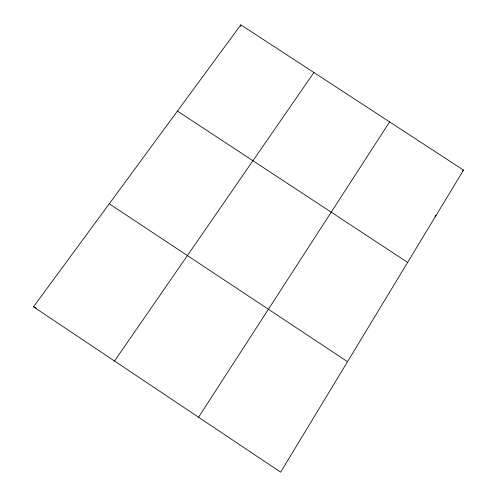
<?xml version="1.0" encoding="UTF-8"?>
<svg xmlns="http://www.w3.org/2000/svg" width="497" height="497" viewBox="0 0 497 497"><rect width="100%" height="100%" fill="white"/><g stroke="black" fill="none" stroke-linecap="round" stroke-linejoin="round"><path stroke-width="0.75" d="M240.604 26.384L240.846 24.85L463.521 170.117L280.656 472.15L33.479 306.823L240.846 24.85M198.558 417.238L389.611 121.902M114.515 361.027L313.905 72.512M462.297 171.024L463.521 170.117M434.863 216.226L436.074 215.443M33.479 306.823L36.213 308.09M177.429 111.086L407.633 262.422M109.265 203.776L347.527 361.698"/></g></svg>
